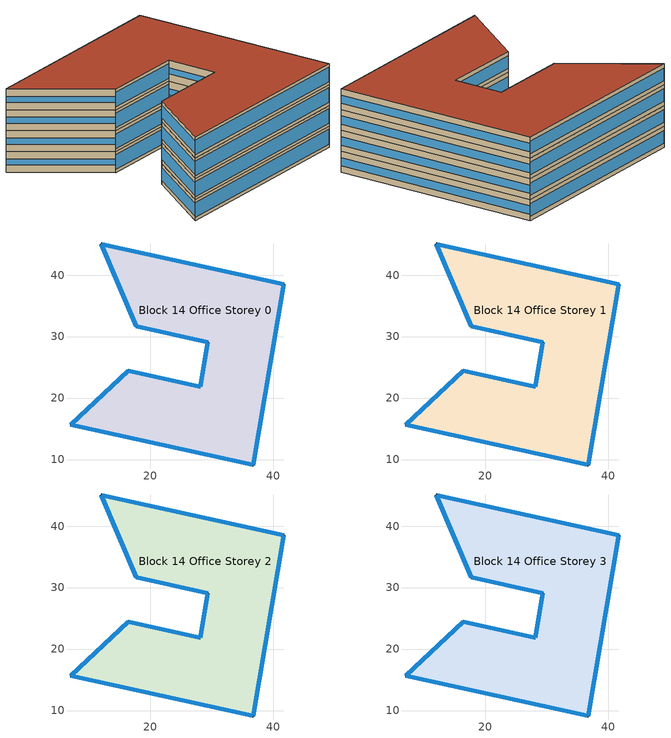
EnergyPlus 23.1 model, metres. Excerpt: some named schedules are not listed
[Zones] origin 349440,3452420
Block 14 Office Storey 0
 floor ground (Project Floor): 41.73,38.54 36.73,9.12 7.09,15.64 16.46,24.49 28.15,21.88 29.39,29.07 17.71,31.67 12.08,45.06 z0
 wall outside (Project Wall): 7.09,15.64 36.73,9.12 41.73,38.54 12.08,45.06 17.71,31.67 29.39,29.07 28.15,21.88 16.46,24.49 7.09,15.64 z0:3
 window (Office_south_window_construction): 7.1,15.64 36.72,9.12 / 17.71,31.67 29.39,29.07 z0.45:2.55
 window (Office_east_window_construction): 36.73,9.13 41.72,38.52 z0.9:2.1
 window (Office_north_window_construction): 41.71,38.54 12.1,45.06 / 28.14,21.88 16.47,24.48 / 16.46,24.48 7.09,15.64 z0.6:2.4
 window (Office_west_window_construction): 12.09,45.05 17.7,31.68 / 29.39,29.06 28.15,21.88 z1.05:1.95
 roof outside (Project Ceiling): 36.73,9.12 41.73,38.54 12.08,45.06 17.71,31.67 29.39,29.07 28.15,21.88 16.46,24.49 7.09,15.64 z3
Block 14 Office Storey 1
 floor outside (Project Floor): 41.73,38.54 36.73,9.12 7.09,15.64 16.46,24.49 28.15,21.88 29.39,29.07 17.71,31.67 12.08,45.06 z3
 wall outside (Project Wall): 7.09,15.64 36.73,9.12 41.73,38.54 12.08,45.06 17.71,31.67 29.39,29.07 28.15,21.88 16.46,24.49 7.09,15.64 z3:6
 window (Office_south_window_construction): 7.1,15.64 36.72,9.12 / 17.71,31.67 29.39,29.07 z3.45:5.55
 window (Office_east_window_construction): 36.73,9.13 41.72,38.52 z3.9:5.1
 window (Office_north_window_construction): 41.71,38.54 12.1,45.06 / 28.14,21.88 16.47,24.48 / 16.46,24.48 7.09,15.64 z3.6:5.4
 window (Office_west_window_construction): 12.09,45.05 17.7,31.68 / 29.39,29.06 28.15,21.88 z4.05:4.95
 roof outside (Project Ceiling): 36.73,9.12 41.73,38.54 12.08,45.06 17.71,31.67 29.39,29.07 28.15,21.88 16.46,24.49 7.09,15.64 z6
Block 14 Office Storey 2
 floor outside (Project Floor): 41.73,38.54 36.73,9.12 7.09,15.64 16.46,24.49 28.15,21.88 29.39,29.07 17.71,31.67 12.08,45.06 z6
 wall outside (Project Wall): 7.09,15.64 36.73,9.12 41.73,38.54 12.08,45.06 17.71,31.67 29.39,29.07 28.15,21.88 16.46,24.49 7.09,15.64 z6:9
 window (Office_south_window_construction): 7.1,15.64 36.72,9.12 / 17.71,31.67 29.39,29.07 z6.45:8.55
 window (Office_east_window_construction): 36.73,9.13 41.72,38.52 z6.9:8.1
 window (Office_north_window_construction): 41.71,38.54 12.1,45.06 / 28.14,21.88 16.47,24.48 / 16.46,24.48 7.09,15.64 z6.6:8.4
 window (Office_west_window_construction): 12.09,45.05 17.7,31.68 / 29.39,29.06 28.15,21.88 z7.05:7.95
 roof outside (Project Ceiling): 36.73,9.12 41.73,38.54 12.08,45.06 17.71,31.67 29.39,29.07 28.15,21.88 16.46,24.49 7.09,15.64 z9
Block 14 Office Storey 3
 floor outside (Project Floor): 41.73,38.54 36.73,9.12 7.09,15.64 16.46,24.49 28.15,21.88 29.39,29.07 17.71,31.67 12.08,45.06 z9
 wall outside (Project Wall): 7.09,15.64 36.73,9.12 41.73,38.54 12.08,45.06 17.71,31.67 29.39,29.07 28.15,21.88 16.46,24.49 7.09,15.64 z9:12
 window (Office_south_window_construction): 7.1,15.64 36.72,9.12 / 17.71,31.67 29.39,29.07 z9.45:11.55
 window (Office_east_window_construction): 36.73,9.13 41.72,38.52 z9.9:11.1
 window (Office_north_window_construction): 41.71,38.54 12.1,45.06 / 28.14,21.88 16.47,24.48 / 16.46,24.48 7.09,15.64 z9.6:11.4
 window (Office_west_window_construction): 12.09,45.05 17.7,31.68 / 29.39,29.06 28.15,21.88 z10.05:10.95
 roof outside (Project Flat Roof): 36.73,9.12 41.73,38.54 12.08,45.06 17.71,31.67 29.39,29.07 28.15,21.88 16.46,24.49 7.09,15.64 z12
[Building]
Building_1: North Axis=0; Terrain=City; Loads Convergence Tolerance Value=0.04; Temperature Convergence Tolerance Value=0.4; Solar Distribution=FullExterior; Maximum Number of Warmup Days=25; Minimum Number of Warmup Days=6
[Site:Location]
CHN Design_Conditions: Latitude=30; Longitude=114; Time Zone=8; Elevation=12
[SIZINGPERIOD:DESIGNDAY] Day of Month=21; DryBulb Temperature Range Modifier Type=DefaultMultipliers; Humidity Condition Type=Wetbulb; Barometric Pressure=101181; Rain Indicator=No; Snow Indicator=No; Daylight Saving Time Indicator=No; Sky Clearness=0; Begin Environment Reset Mode=FullResetAtBeginEnvironment
Name | Month | Day Type | Maximum DryBulb Temperature | Daily DryBulb Temperature Range | Wetbulb or DewPoint at Maximum DryBulb | Wind Speed | Wind Direction | Solar Model Indicator | ASHRAE Clear Sky Optical Depth for Beam Irradiance taub | ASHRAE Clear Sky Optical Depth for Diffuse Irradiance taud
Ann Htg 99.6% Condns DB | 1 | WinterDesignDay | -10 | 0 | -4.8 | 1 | 340 | ASHRAEClearSky | 0 | 0
Ann Clg .4% Condns DB=>MWB | 7 | SummerDesignDay | 40 | 6.6 | 27.1 | 3.5 | 220 | ASHRAETau | 0.781 | 1.413
[MATERIAL]
DefaultMaterial: Roughness=Rough; Thickness=0.1; Conductivity=0.1; Density=1000; Specific Heat=1000; Thermal Absorptance=0.9; Solar Absorptance=0.7; Visible Absorptance=0.7
[WINDOWMATERIAL:SIMPLEGLAZINGSYSTEM] UFactor=5; Visible Transmittance=0.6
Name | Solar Heat Gain Coefficient
Office_east_window; Office_south_window; Office_west_window | 0.3
Office_north_window | 0.35
[CONSTRUCTION]
Project Wall; Project Floor; Project Flat Roof; Project Ceiling: DefaultMaterial
Office_east_window_construction: Office_east_window
Office_south_window_construction: Office_south_window
Office_west_window_construction: Office_west_window
Office_north_window_construction: Office_north_window
[SPACE] Ceiling Height=autocalculate; Volume=autocalculate; Floor Area=autocalculate; Space Type=Office
Name | Zone
Block 14 Office Storey 0_space | Block 14 Office Storey 0
Block 14 Office Storey 1_space | Block 14 Office Storey 1
Block 14 Office Storey 2_space | Block 14 Office Storey 2
Block 14 Office Storey 3_space | Block 14 Office Storey 3
[SPACELIST]
Office: Block 14 Office Storey 0_space, Block 14 Office Storey 1_space, Block 14 Office Storey 2_space, Block 14 Office Storey 3_space
[ZONE] Type=1; Multiplier=1; Ceiling Height=autocalculate; Volume=autocalculate; Floor Area=autocalculate; Part of Total Floor Area=Yes
Block 14 Office Storey 0; Block 14 Office Storey 1; Block 14 Office Storey 2; Block 14 Office Storey 3
[PEOPLE]
People_for_office: Zone or ZoneList or Space or SpaceList=Office; Number of People Schedule=SeasonalSchedule_Schedule_office_people; Number of People Calculation Method=People/Area; People per Floor Area=0.1; Fraction Radiant=0.3; Sensible Heat Fraction=autocalculate; Activity Level Schedule=SeasonalSchedule_Schedule_office_activity; Carbon Dioxide Generation Rate=3.82e-08; Enable ASHRAE 55 Comfort Warnings=No; Mean Radiant Temperature Calculation Type=ZoneAveraged; Clothing Insulation Calculation Method=ClothingInsulationSchedule; Cold Stress Temperature Threshold=15.56; Heat Stress Temperature Threshold=30
[LIGHTS]
Light_for_office: Zone or ZoneList or Space or SpaceList=Office; Schedule=SeasonalSchedule_office_lighting; Design Level Calculation Method=Watts/Area; Watts per Zone Floor Area=8; Return Air Fraction=0; Fraction Radiant=0.32; Fraction Visible=0.25; Fraction Replaceable=1; EndUse Subcategory=General; Return Air Fraction Calculated from Plenum Temperature=No; Return Air Fraction Function of Plenum Temperature Coefficient 1=0; Return Air Fraction Function of Plenum Temperature Coefficient 2=0
[ELECTRICEQUIPMENT]
Equipment_for_office: Zone or ZoneList or Space or SpaceList=Office; Schedule=SeasonalSchedule_Schedule_office_equipment; Design Level Calculation Method=Watts/Area; Watts per Zone Floor Area=15; Fraction Latent=0; Fraction Radiant=0; Fraction Lost=0; EndUse Subcategory=Electric Equipment
[DAYLIGHTING:CONTROLS] Illuminance Setpoint at Reference Point 1=300
Name | Zone or Space | Glare Calculation Daylighting Reference Point | Daylighting Reference Point 1
Dlight_Block 14 Office Storey 0 | Block 14 Office Storey 0 | Rpoint_Block 14 Office Storey 0 | Rpoint_Block 14 Office Storey 0
Dlight_Block 14 Office Storey 1 | Block 14 Office Storey 1 | Rpoint_Block 14 Office Storey 1 | Rpoint_Block 14 Office Storey 1
Dlight_Block 14 Office Storey 2 | Block 14 Office Storey 2 | Rpoint_Block 14 Office Storey 2 | Rpoint_Block 14 Office Storey 2
Dlight_Block 14 Office Storey 3 | Block 14 Office Storey 3 | Rpoint_Block 14 Office Storey 3 | Rpoint_Block 14 Office Storey 3
[HVACTEMPLATE:THERMOSTAT]
Name | Heating Setpoint Schedule | Cooling Setpoint Schedule
Thermostat_for_office | SeasonalSchedule_office_heating | SeasonalSchedule_office_cooling
Thermostat_for_commercial | SeasonalSchedule_commerical_heating | SeasonalSchedule_commerical_cooling
Thermostat_for_residential | SeasonalSchedule_residential_heating | SeasonalSchedule_residential_cooling
Thermostat_for_school | SeasonalSchedule_school_heating | SeasonalSchedule_school_cooling
Thermostat_for_hospital | SeasonalSchedule_hospital_heating | SeasonalSchedule_hospital_cooling
Thermostat_for_industrial | SeasonalSchedule_Industrial_heating | SeasonalSchedule_Industrial_cooling
Thermostat_for_transport | SeasonalSchedule_transport_heating | SeasonalSchedule_transport_cooling
Thermostat_for_administration | SeasonalSchedule_administration_heating | SeasonalSchedule_administration_cooling
[HVACTEMPLATE:ZONE:IDEALLOADSAIRSYSTEM] Template Thermostat=Thermostat_for_office; Maximum Heating Supply Air Temperature=50; Minimum Cooling Supply Air Temperature=13; Maximum Heating Supply Air Humidity Ratio=0.0156; Minimum Cooling Supply Air Humidity Ratio=0.0077; Heating Limit=NoLimit; Cooling Limit=NoLimit; Dehumidification Control Type=ConstantSensibleHeatRatio; Cooling Sensible Heat Ratio=0.7; Dehumidification Setpoint=60; Humidification Control Type=None; Humidification Setpoint=30; Outdoor Air Method=DetailedSpecification; Outdoor Air Flow Rate per Person=0.00944; Outdoor Air Flow Rate per Zone Floor Area=0; Outdoor Air Flow Rate per Zone=0; Design Specification Outdoor Air Object=Ventilation_for_office; Demand Controlled Ventilation Type=None; Outdoor Air Economizer Type=NoEconomizer; Heat Recovery Type=None; Sensible Heat Recovery Effectiveness=0.7; Latent Heat Recovery Effectiveness=0.65
Block 14 Office Storey 0; Block 14 Office Storey 1; Block 14 Office Storey 2; Block 14 Office Storey 3
[DESIGNSPECIFICATION:OUTDOORAIR]
Ventilation_for_office: Outdoor Air Method=Flow/Person; Outdoor Air Flow per Person=0.00833333; Outdoor Air Flow per Zone Floor Area=0; Outdoor Air Flow per Zone=0; Outdoor Air Flow Air Changes per Hour=0
[SCHEDULE:WEEK:DAILY]
Schedule_office_heating_summer_weekly: Schedule_office_heating_summer_hourly, Schedule_office_heating_summer_hourly, Schedule_office_heating_summer_hourly, Schedule_office_heating_summer_hourly, Schedule_office_heating_summer_hourly, Schedule_office_heating_summer_hourly, Schedule_office_heating_summer_hourly, Schedule_office_heating_summer_hourly, Schedule_office_heating_summer_hourly, Schedule_office_heating_summer_hourly, Schedule_office_heating_summer_hourly, Schedule_office_heating_summer_hourly
Schedule_office_heating_winnter_weekly: Schedule_office_heating_winnter_holiday_hourly, Schedule_office_heating_winnter_weekday_hourly, Schedule_office_heating_winnter_weekday_hourly, Schedule_office_heating_winnter_weekday_hourly, Schedule_office_heating_winnter_weekday_hourly, Schedule_office_heating_winnter_weekday_hourly, Schedule_office_heating_winnter_holiday_hourly, Schedule_office_heating_winnter_holiday_hourly, Schedule_office_heating_winnter_weekday_hourly, Schedule_office_heating_winnter_weekday_hourly, Schedule_office_heating_winnter_holiday_hourly, Schedule_office_heating_winnter_holiday_hourly
Schedule_office_cooling_winnter_weekly: Schedule_office_cooling_winter_hourly, Schedule_office_cooling_winter_hourly, Schedule_office_cooling_winter_hourly, Schedule_office_cooling_winter_hourly, Schedule_office_cooling_winter_hourly, Schedule_office_cooling_winter_hourly, Schedule_office_cooling_winter_hourly, Schedule_office_cooling_winter_hourly, Schedule_office_cooling_winter_hourly, Schedule_office_cooling_winter_hourly, Schedule_office_cooling_winter_hourly, Schedule_office_cooling_winter_hourly
Schedule_office_cooling_summer_weekly: Schedule_office_cooling_summer_holiday_hourly, Schedule_office_cooling_summer_weekday_hourly, Schedule_office_cooling_summer_weekday_hourly, Schedule_office_cooling_summer_weekday_hourly, Schedule_office_cooling_summer_weekday_hourly, Schedule_office_cooling_summer_weekday_hourly, Schedule_office_cooling_summer_holiday_hourly, Schedule_office_cooling_summer_holiday_hourly, Schedule_office_cooling_summer_weekday_hourly, Schedule_office_cooling_summer_weekday_hourly, Schedule_office_cooling_summer_holiday_hourly, Schedule_office_cooling_summer_holiday_hourly
Schedule_office_lighting_weekly: Schedule_office_lighting_holiday_hourly, Schedule_office_lighting_weekday_hourly, Schedule_office_lighting_weekday_hourly, Schedule_office_lighting_weekday_hourly, Schedule_office_lighting_weekday_hourly, Schedule_office_lighting_weekday_hourly, Schedule_office_lighting_holiday_hourly, Schedule_office_lighting_holiday_hourly, Schedule_office_lighting_weekday_hourly, Schedule_office_lighting_weekday_hourly, Schedule_office_lighting_holiday_hourly, Schedule_office_lighting_holiday_hourly
Schedule_office_equipment_weekly: Schedule_office_equipment_holiday_hourly, Schedule_office_equipment_weekday_hourly, Schedule_office_equipment_weekday_hourly, Schedule_office_equipment_weekday_hourly, Schedule_office_equipment_weekday_hourly, Schedule_office_equipment_weekday_hourly, Schedule_office_equipment_holiday_hourly, Schedule_office_equipment_holiday_hourly, Schedule_office_equipment_weekday_hourly, Schedule_office_equipment_weekday_hourly, Schedule_office_equipment_holiday_hourly, Schedule_office_equipment_holiday_hourly
Schedule_office_people_weekly: Schedule_office_people_holiday_hourly, Schedule_office_people_weekday_hourly, Schedule_office_people_weekday_hourly, Schedule_office_people_weekday_hourly, Schedule_office_people_weekday_hourly, Schedule_office_people_weekday_hourly, Schedule_office_people_holiday_hourly, Schedule_office_people_holiday_hourly, Schedule_office_people_weekday_hourly, Schedule_office_people_weekday_hourly, Schedule_office_people_holiday_hourly, Schedule_office_people_holiday_hourly
Schedule_office_activity_weekly: Schedule_office_activity_holiday_hourly, Schedule_office_activity_weekday_hourly, Schedule_office_activity_weekday_hourly, Schedule_office_activity_weekday_hourly, Schedule_office_activity_weekday_hourly, Schedule_office_activity_weekday_hourly, Schedule_office_activity_holiday_hourly, Schedule_office_activity_holiday_hourly, Schedule_office_activity_weekday_hourly, Schedule_office_activity_weekday_hourly, Schedule_office_activity_holiday_hourly, Schedule_office_activity_holiday_hourly
Schedule_commerical_heating_summer_weekly: Schedule_commerical_heating_summer_hourly, Schedule_commerical_heating_summer_hourly, Schedule_commerical_heating_summer_hourly, Schedule_commerical_heating_summer_hourly, Schedule_commerical_heating_summer_hourly, Schedule_commerical_heating_summer_hourly, Schedule_commerical_heating_summer_hourly, Schedule_commerical_heating_summer_hourly, Schedule_commerical_heating_summer_hourly, Schedule_commerical_heating_summer_hourly, Schedule_commerical_heating_summer_hourly, Schedule_commerical_heating_summer_hourly
Schedule_commerical_heating_winnter_weekly: Schedule_commerical_heating_winnter_holiday_hourly, Schedule_commerical_heating_winnter_weekday_hourly, Schedule_commerical_heating_winnter_weekday_hourly, Schedule_commerical_heating_winnter_weekday_hourly, Schedule_commerical_heating_winnter_weekday_hourly, Schedule_commerical_heating_winnter_weekday_hourly, Schedule_commerical_heating_winnter_holiday_hourly, Schedule_commerical_heating_winnter_holiday_hourly, Schedule_commerical_heating_winnter_weekday_hourly, Schedule_commerical_heating_winnter_weekday_hourly, Schedule_commerical_heating_winnter_holiday_hourly, Schedule_commerical_heating_winnter_holiday_hourly
Schedule_commerical_cooling_winnter_weekly: Schedule_commerical_cooling_winter_hourly, Schedule_commerical_cooling_winter_hourly, Schedule_commerical_cooling_winter_hourly, Schedule_commerical_cooling_winter_hourly, Schedule_commerical_cooling_winter_hourly, Schedule_commerical_cooling_winter_hourly, Schedule_commerical_cooling_winter_hourly, Schedule_commerical_cooling_winter_hourly, Schedule_commerical_cooling_winter_hourly, Schedule_commerical_cooling_winter_hourly, Schedule_commerical_cooling_winter_hourly, Schedule_commerical_cooling_winter_hourly
Schedule_commerical_cooling_summer_weekly: Schedule_commerical_cooling_summer_holiday_hourly, Schedule_commerical_cooling_summer_weekday_hourly, Schedule_commerical_cooling_summer_weekday_hourly, Schedule_commerical_cooling_summer_weekday_hourly, Schedule_commerical_cooling_summer_weekday_hourly, Schedule_commerical_cooling_summer_weekday_hourly, Schedule_commerical_cooling_summer_holiday_hourly, Schedule_commerical_cooling_summer_holiday_hourly, Schedule_commerical_cooling_summer_weekday_hourly, Schedule_commerical_cooling_summer_weekday_hourly, Schedule_commerical_cooling_summer_holiday_hourly, Schedule_commerical_cooling_summer_holiday_hourly
Schedule_residential_heating_summer_weekly: Schedule_residential_heating_summer_hourly, Schedule_residential_heating_summer_hourly, Schedule_residential_heating_summer_hourly, Schedule_residential_heating_summer_hourly, Schedule_residential_heating_summer_hourly, Schedule_residential_heating_summer_hourly, Schedule_residential_heating_summer_hourly, Schedule_residential_heating_summer_hourly, Schedule_residential_heating_summer_hourly, Schedule_residential_heating_summer_hourly, Schedule_residential_heating_summer_hourly, Schedule_residential_heating_summer_hourly
Schedule_residential_heating_winnter_weekly: Schedule_residential_heating_winnter_holiday_hourly, Schedule_residential_heating_winnter_weekday_hourly, Schedule_residential_heating_winnter_weekday_hourly, Schedule_residential_heating_winnter_weekday_hourly, Schedule_residential_heating_winnter_weekday_hourly, Schedule_residential_heating_winnter_weekday_hourly, Schedule_residential_heating_winnter_holiday_hourly, Schedule_residential_heating_winnter_holiday_hourly, Schedule_residential_heating_winnter_weekday_hourly, Schedule_residential_heating_winnter_weekday_hourly, Schedule_residential_heating_winnter_holiday_hourly, Schedule_residential_heating_winnter_holiday_hourly
Schedule_residential_cooling_winnter_weekly: Schedule_residential_cooling_winter_hourly, Schedule_residential_cooling_winter_hourly, Schedule_residential_cooling_winter_hourly, Schedule_residential_cooling_winter_hourly, Schedule_residential_cooling_winter_hourly, Schedule_residential_cooling_winter_hourly, Schedule_residential_cooling_winter_hourly, Schedule_residential_cooling_winter_hourly, Schedule_residential_cooling_winter_hourly, Schedule_residential_cooling_winter_hourly, Schedule_residential_cooling_winter_hourly, Schedule_residential_cooling_winter_hourly
Schedule_residential_cooling_summer_weekly: Schedule_residential_cooling_summer_holiday_hourly, Schedule_residential_cooling_summer_weekday_hourly, Schedule_residential_cooling_summer_weekday_hourly, Schedule_residential_cooling_summer_weekday_hourly, Schedule_residential_cooling_summer_weekday_hourly, Schedule_residential_cooling_summer_weekday_hourly, Schedule_residential_cooling_summer_holiday_hourly, Schedule_residential_cooling_summer_holiday_hourly, Schedule_residential_cooling_summer_weekday_hourly, Schedule_residential_cooling_summer_weekday_hourly, Schedule_residential_cooling_summer_holiday_hourly, Schedule_residential_cooling_summer_holiday_hourly
Schedule_school_heating_summer_weekly: Schedule_school_heating_summer_hourly, Schedule_school_heating_summer_hourly, Schedule_school_heating_summer_hourly, Schedule_school_heating_summer_hourly, Schedule_school_heating_summer_hourly, Schedule_school_heating_summer_hourly, Schedule_school_heating_summer_hourly, Schedule_school_heating_summer_hourly, Schedule_school_heating_summer_hourly, Schedule_school_heating_summer_hourly, Schedule_school_heating_summer_hourly, Schedule_school_heating_summer_hourly
Schedule_school_heating_winnter_weekly: Schedule_school_heating_winnter_holiday_hourly, Schedule_school_heating_winnter_weekday_hourly, Schedule_school_heating_winnter_weekday_hourly, Schedule_school_heating_winnter_weekday_hourly, Schedule_school_heating_winnter_weekday_hourly, Schedule_school_heating_winnter_weekday_hourly, Schedule_school_heating_winnter_holiday_hourly, Schedule_school_heating_winnter_holiday_hourly, Schedule_school_heating_winnter_weekday_hourly, Schedule_school_heating_winnter_weekday_hourly, Schedule_school_heating_winnter_holiday_hourly, Schedule_school_heating_winnter_holiday_hourly
Schedule_school_cooling_winnter_weekly: Schedule_school_cooling_winter_hourly, Schedule_school_cooling_winter_hourly, Schedule_school_cooling_winter_hourly, Schedule_school_cooling_winter_hourly, Schedule_school_cooling_winter_hourly, Schedule_school_cooling_winter_hourly, Schedule_school_cooling_winter_hourly, Schedule_school_cooling_winter_hourly, Schedule_school_cooling_winter_hourly, Schedule_school_cooling_winter_hourly, Schedule_school_cooling_winter_hourly, Schedule_school_cooling_winter_hourly
Schedule_school_cooling_summer_weekly: Schedule_school_cooling_summer_holiday_hourly, Schedule_school_cooling_summer_weekday_hourly, Schedule_school_cooling_summer_weekday_hourly, Schedule_school_cooling_summer_weekday_hourly, Schedule_school_cooling_summer_weekday_hourly, Schedule_school_cooling_summer_weekday_hourly, Schedule_school_cooling_summer_holiday_hourly, Schedule_school_cooling_summer_holiday_hourly, Schedule_school_cooling_summer_weekday_hourly, Schedule_school_cooling_summer_weekday_hourly, Schedule_school_cooling_summer_holiday_hourly, Schedule_school_cooling_summer_holiday_hourly
Schedule_hospital_heating_winnter_weekly: Schedule_hospital_heating_winnter_holiday_hourly, Schedule_hospital_heating_winnter_weekday_hourly, Schedule_hospital_heating_winnter_weekday_hourly, Schedule_hospital_heating_winnter_weekday_hourly, Schedule_hospital_heating_winnter_weekday_hourly, Schedule_hospital_heating_winnter_weekday_hourly, Schedule_hospital_heating_winnter_holiday_hourly, Schedule_hospital_heating_winnter_holiday_hourly, Schedule_hospital_heating_winnter_weekday_hourly, Schedule_hospital_heating_winnter_weekday_hourly, Schedule_hospital_heating_winnter_holiday_hourly, Schedule_hospital_heating_winnter_holiday_hourly
[SCHEDULE:YEAR]
SeasonalSchedule_office_heating: Schedule_office_heating_winnter_weekly, 1, 1, 3, 31, Schedule_office_heating_summer_weekly, 4, 1, 11, 30, Schedule_office_heating_winnter_weekly, 12, 1, 12, 31
SeasonalSchedule_office_cooling: Schedule_office_cooling_winnter_weekly, 1, 1, 5, 31, Schedule_office_cooling_summer_weekly, 6, 1, 9, 30, Schedule_office_cooling_winnter_weekly, 10, 1, 12, 31
SeasonalSchedule_office_lighting: Schedule_office_lighting_weekly, 1, 1, 12, 31
SeasonalSchedule_Schedule_office_equipment: Schedule_office_equipment_weekly, 1, 1, 12, 31
SeasonalSchedule_Schedule_office_people: Schedule_office_people_weekly, 1, 1, 12, 31
SeasonalSchedule_Schedule_office_activity: Schedule_office_activity_weekly, 1, 1, 12, 31
SeasonalSchedule_commerical_heating: Schedule_commerical_heating_winnter_weekly, 1, 1, 3, 31, Schedule_commerical_heating_summer_weekly, 4, 1, 11, 30, Schedule_commerical_heating_winnter_weekly, 12, 1, 12, 31
SeasonalSchedule_commerical_cooling: Schedule_commerical_cooling_winnter_weekly, 1, 1, 5, 31, Schedule_commerical_cooling_summer_weekly, 6, 1, 9, 30, Schedule_commerical_cooling_winnter_weekly, 10, 1, 12, 31
SeasonalSchedule_residential_heating: Schedule_residential_heating_winnter_weekly, 1, 1, 3, 31, Schedule_residential_heating_summer_weekly, 4, 1, 11, 30, Schedule_residential_heating_winnter_weekly, 12, 1, 12, 31
SeasonalSchedule_residential_cooling: Schedule_residential_cooling_winnter_weekly, 1, 1, 5, 31, Schedule_residential_cooling_summer_weekly, 6, 1, 9, 30, Schedule_residential_cooling_winnter_weekly, 10, 1, 12, 31
SeasonalSchedule_school_heating: Schedule_school_heating_winnter_weekly, 1, 1, 3, 31, Schedule_school_heating_summer_weekly, 4, 1, 11, 30, Schedule_school_heating_winnter_weekly, 12, 1, 12, 31
SeasonalSchedule_school_cooling: Schedule_school_cooling_winnter_weekly, 1, 1, 5, 31, Schedule_school_cooling_summer_weekly, 6, 1, 9, 30, Schedule_school_cooling_winnter_weekly, 10, 1, 12, 31
SeasonalSchedule_hospital_heating: Schedule_hospital_heating_winnter_weekly, 1, 1, 3, 31, Schedule_hospital_heating_summer_weekly, 4, 1, 11, 30, Schedule_hospital_heating_winnter_weekly, 12, 1, 12, 31
SeasonalSchedule_hospital_cooling: Schedule_hospital_cooling_winnter_weekly, 1, 1, 5, 31, Schedule_hospital_cooling_summer_weekly, 6, 1, 9, 30, Schedule_hospital_cooling_winnter_weekly, 10, 1, 12, 31
SeasonalSchedule_Industrial_heating: Schedule_Industrial_heating_winnter_weekly, 1, 1, 3, 31, Schedule_Industrial_heating_summer_weekly, 4, 1, 11, 30, Schedule_Industrial_heating_winnter_weekly, 12, 1, 12, 31
SeasonalSchedule_Industrial_cooling: Schedule_Industrial_cooling_winnter_weekly, 1, 1, 5, 31, Schedule_Industrial_cooling_summer_weekly, 6, 1, 9, 30, Schedule_Industrial_cooling_winnter_weekly, 10, 1, 12, 31
SeasonalSchedule_transport_heating: Schedule_transport_heating_winnter_weekly, 1, 1, 3, 31, Schedule_transport_heating_summer_weekly, 4, 1, 11, 30, Schedule_transport_heating_winnter_weekly, 12, 1, 12, 31
SeasonalSchedule_transport_cooling: Schedule_transport_cooling_winnter_weekly, 1, 1, 5, 31, Schedule_transport_cooling_summer_weekly, 6, 1, 9, 30, Schedule_transport_cooling_winnter_weekly, 10, 1, 12, 31
SeasonalSchedule_administration_heating: Schedule_administration_heating_winnter_weekly, 1, 1, 3, 31, Schedule_administration_heating_summer_weekly, 4, 1, 11, 30, Schedule_administration_heating_winnter_weekly, 12, 1, 12, 31
SeasonalSchedule_administration_cooling: Schedule_administration_cooling_winnter_weekly, 1, 1, 5, 31, Schedule_administration_cooling_summer_weekly, 6, 1, 9, 30, Schedule_administration_cooling_winnter_weekly, 10, 1, 12, 31
